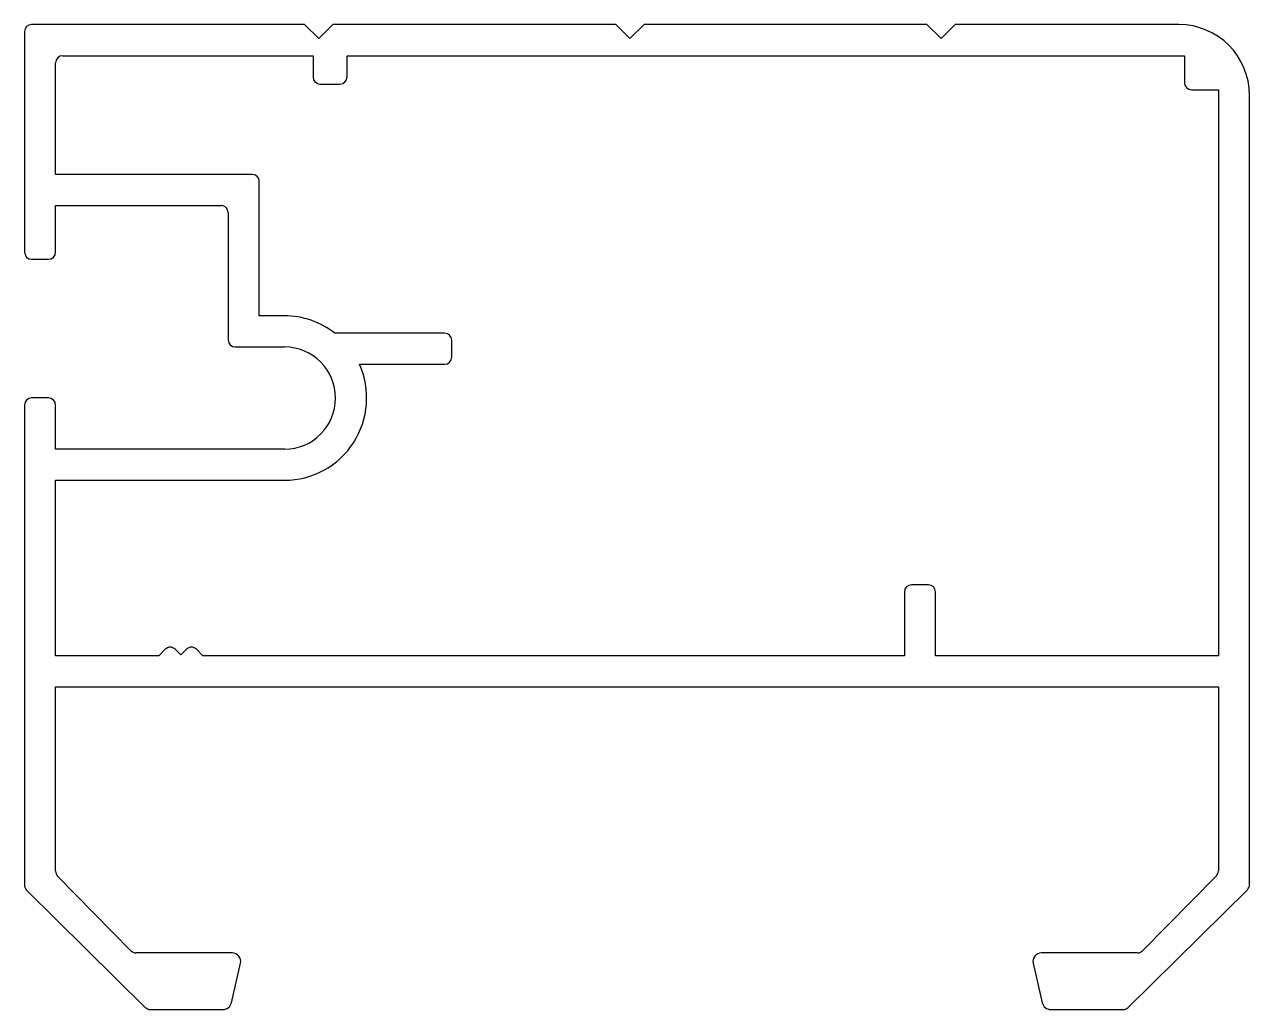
# Model space of a CAD drawing. Extents: x 2479.8 to 2523.1, y 1377.6 to 1412.4.
import ezdxf

# ---------------------------------------------------------------- set-up
doc = ezdxf.new("R2010")
doc.units = 0
doc.layers.get('0').update_dxf_attribs({"linetype": 'CONTINUOUS'})

msp = doc.modelspace()

# ---------------------------------------------------------------- linework, layer by layer
for p, q in [((2479.769, 1412.154), (2479.769, 1404.36)), ((2489.669, 1412.404), (2480.019, 1412.404)), ((2490.169, 1411.904), (2489.669, 1412.404)), ((2490.669, 1412.404), (2490.169, 1411.904)), ((2500.669, 1412.404), (2490.669, 1412.404)), ((2501.169, 1411.904), (2500.669, 1412.404)), ((2501.669, 1412.404), (2501.169, 1411.904)), ((2511.669, 1412.404), (2501.669, 1412.404)), ((2512.169, 1411.904), (2511.669, 1412.404)), ((2512.669, 1412.404), (2512.169, 1411.904)), ((2520.569, 1412.404), (2512.669, 1412.404)), ((2481.119, 1411.3), (2489.969, 1411.3)), ((2489.969, 1411.3), (2489.969, 1410.55)), ((2491.169, 1411.3), (2520.769, 1411.3)), ((2491.169, 1410.55), (2491.169, 1411.3)), ((2520.769, 1411.3), (2520.769, 1410.35)), ((2480.869, 1407.11), (2480.869, 1411.05)), ((2490.219, 1410.3), (2490.919, 1410.3)), ((2521.019, 1410.1), (2521.969, 1410.1)), ((2521.969, 1410.1), (2521.969, 1390.104)), ((2523.069, 1382.013), (2523.069, 1409.904)), ((2487.819, 1407.11), (2480.869, 1407.11)), ((2488.069, 1402.11), (2488.069, 1406.86)), ((2480.869, 1406.01), (2486.719, 1406.01)), ((2480.869, 1404.36), (2480.869, 1406.01)), ((2486.969, 1405.76), (2486.969, 1401.26)), ((2480.019, 1404.11), (2480.619, 1404.11)), ((2488.958, 1402.11), (2488.069, 1402.11)), ((2494.619, 1401.5), (2490.739, 1401.5)), ((2494.869, 1400.65), (2494.869, 1401.25)), ((2487.219, 1401.01), (2488.958, 1401.01)), ((2491.606, 1400.4), (2494.619, 1400.4)), ((2480.619, 1399.21), (2480.019, 1399.21)), ((2479.769, 1398.96), (2479.769, 1381.999)), ((2480.869, 1397.4), (2480.869, 1398.96)), ((2488.958, 1397.4), (2480.869, 1397.4)), ((2480.869, 1390.104), (2480.869, 1396.3)), ((2480.869, 1396.3), (2488.958, 1396.3)), ((2511.719, 1392.604), (2511.119, 1392.604)), ((2510.869, 1392.354), (2510.869, 1390.104)), ((2511.969, 1390.104), (2511.969, 1392.354)), ((2484.518, 1390.104), (2480.869, 1390.104)), ((2484.745, 1390.33), (2484.518, 1390.104)), ((2485.296, 1390.132), (2485.098, 1390.33)), ((2485.495, 1390.33), (2485.296, 1390.132)), ((2486.075, 1390.104), (2485.848, 1390.33)), ((2510.869, 1390.104), (2486.075, 1390.104)), ((2521.969, 1390.104), (2511.969, 1390.104)), ((2480.869, 1382.492), (2480.869, 1389.004)), ((2480.869, 1389.004), (2521.969, 1389.004)), ((2521.969, 1389.004), (2521.969, 1382.506)), ((2483.532, 1379.678), (2480.941, 1382.317)), ((2521.897, 1382.331), (2519.292, 1379.678)), ((2479.843, 1381.822), (2484.039, 1377.676)), ((2518.785, 1377.676), (2522.995, 1381.835)), ((2487.113, 1379.604), (2483.71, 1379.604)), ((2519.114, 1379.604), (2515.712, 1379.604)), ((2487.08, 1377.836), (2487.405, 1379.236)), ((2515.419, 1379.236), (2515.744, 1377.836)), ((2484.215, 1377.604), (2486.788, 1377.604)), ((2516.036, 1377.604), (2518.61, 1377.604))]:
    msp.add_line(p, q)
for centre, radius, start, end in [((2480.019, 1412.154), 0.25, 90, 180), ((2520.569, 1409.904), 2.5, 0, 90), ((2481.119, 1411.05), 0.25, 90, 180), ((2490.219, 1410.55), 0.25, 180, 270), ((2490.919, 1410.55), 0.25, 270, 0), ((2521.019, 1410.35), 0.25, 180, 270), ((2487.819, 1406.86), 0.25, 0, 90), ((2486.719, 1405.76), 0.25, 0, 90), ((2480.019, 1404.36), 0.25, 180, 270), ((2480.619, 1404.36), 0.25, 270, 0), ((2488.958, 1399.205), 2.905, 52.1871, 90), ((2487.219, 1401.26), 0.25, 180, 270), ((2494.619, 1401.25), 0.25, 0, 90), ((2488.958, 1399.205), 1.805, 270, 90), ((2488.958, 1399.205), 2.905, 270, 24.2903), ((2494.619, 1400.65), 0.25, 270, 0), ((2480.019, 1398.96), 0.25, 90, 180), ((2480.619, 1398.96), 0.25, 0, 90), ((2511.119, 1392.354), 0.25, 90, 180), ((2511.719, 1392.354), 0.25, 0, 90), ((2484.921, 1390.154), 0.25, 45, 135), ((2485.671, 1390.154), 0.25, 45, 135), ((2481.119, 1382.492), 0.25, 180, 224.4838), ((2521.719, 1382.506), 0.25, 315.5162, 0), ((2480.019, 1381.999), 0.25, 180, 225.3436), ((2522.819, 1382.013), 0.25, 314.6564, 0), ((2483.71, 1379.854), 0.25, 224.4838, 270), ((2487.113, 1379.304), 0.3, 346.9357, 90), ((2515.712, 1379.304), 0.3, 90, 193.0643), ((2519.114, 1379.854), 0.25, 270, 315.5162), ((2486.788, 1377.904), 0.3, 270, 346.9357), ((2516.036, 1377.904), 0.3, 193.0643, 270), ((2484.215, 1377.854), 0.25, 225.3436, 270), ((2518.61, 1377.854), 0.25, 270, 314.6564)]:
    msp.add_arc(centre, radius, start, end)

doc.saveas('drawing.dxf')
